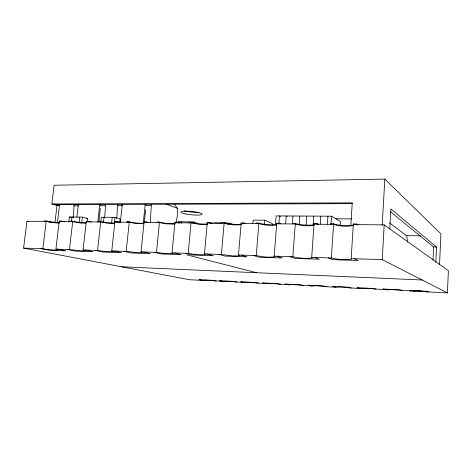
<?xml version="1.0" encoding="UTF-8"?>
<svg xmlns="http://www.w3.org/2000/svg" width="472" height="472" viewBox="0 0 472 472"><rect width="100%" height="100%" fill="white"/><g stroke="black" fill="none" stroke-linecap="round" stroke-linejoin="round"><path stroke-width="0.71" d="M264.609 224.536L264.727 220.2L253.393 220.111L252.603 223.687M59.295 222.908L52.103 222.459L46.185 221.427L26.957 221.232L23.6 248.089L189.396 279.731L204.441 280.498L203.703 280.297L206.199 280.185L224.955 281.548L224.277 281.341L226.973 281.235L246.077 282.628L245.464 282.421L248.366 282.321L267.83 283.737L267.294 283.536L270.409 283.442L290.25 284.882L289.784 284.681L293.13 284.598L313.361 286.062C315.166 285.247 321.792 286.144 325.09 286.663L337.203 287.277C339.486 286.492 345.787 287.336 349.304 287.896L361.487 288.522L365.387 288.268L387.199 289.832L391.483 289.59L413.437 291.171L418.811 290.982L426.771 291.855L447.421 292.905L448.4 270.698L384.196 224.89L353.298 224.578L353.711 224.861M150.279 222.566L151.376 204.346M439.544 264.208L440.936 233.911L384.839 179.095L54.103 185.242L51.837 203.975L57 205.462L59.484 205.456L57.401 222.896M433.025 260.101L433.644 247.015L390.462 211.716M435.809 262.379L436.523 247.08L390.881 208.931L389.76 228.979M104.69 217.486L105.639 204.352M116.731 218.636L117.723 204.311M73.189 217.273L74.163 204.453M382.196 225.232L384.839 179.095M447.421 292.905L382.226 259.63L384.196 224.89M318.742 224.501L317.019 223.604L314.063 223.575L311.691 257.358L331.332 257.989C337.875 259.482 344.914 260.208 351.563 259.134L351.162 258.627L353.333 223.964L356.443 223.993L358.136 225.044M356.407 224.607L356.443 223.993M350.808 225.551L352.242 202.866L51.837 203.975M340.223 225.109L340.459 221.457L331.515 216.205L276.132 215.934L275.447 224.713M327.391 224.159L327.934 216.188M330.547 224.342L330.589 223.74L333.61 223.769A10.331 1.646 3.4 0 0 346.436 225.598A10.331 1.646 3.4 0 0 353.333 223.964M330.978 224.194L331.515 216.205M331.332 257.989L333.61 223.769M316.977 224.206L317.019 223.604M320.27 224.088L320.818 216.152M313.113 225.451L313.768 216.117M299.236 224.583L299.862 216.052M306.116 225.374L306.782 216.082M292.398 223.952L293.006 216.017M311.691 257.358L312.328 257.859C305.95 258.998 299.165 258.078 292.852 256.75L295.313 223.392L292.445 223.362M285.625 223.734L286.209 215.981L287.218 216.477M245.121 223.392L243.859 222.884L241.18 222.855L238.478 255.004L256.255 255.576C262.343 256.75 268.922 257.842 275.023 256.644L274.179 256.154L276.728 223.209L279.536 223.232L280.828 223.822M278.911 223.285L279.477 215.946L280.504 216.441M279.495 223.816L279.536 223.232M256.101 223.58L256.148 223.002L258.88 223.032A9.753 1.504 4.5 0 0 267.901 224.613A9.753 1.504 4.5 0 0 276.739 224.359M256.255 255.576L258.88 223.032M243.812 223.451L243.859 222.884M221.527 223.227L221.575 222.66L224.182 222.69A9.523 1.428 5 0 0 233.268 224.235A9.523 1.428 5 0 0 241.581 223.988M238.478 255.004L239.51 255.494L238.36 255.895L232.725 255.901L221.403 254.455L224.182 222.69M180.044 223.108L177.419 222.229L174.982 222.206L172.014 252.862L188.18 253.387L194.7 254.426L201.65 254.886L205.662 254.39L204.459 253.906L207.302 222.524L209.857 222.548L212.595 223.545M209.857 222.548L209.81 223.103L211.131 223.586M193.231 223.315L193.367 221.899L178.575 221.757L178.44 223.156M188.546 222.884L188.599 222.336L191.083 222.359A9.334 1.363 5.4 0 0 207.072 223.864M188.18 253.387L191.083 222.359M177.366 222.772L177.419 222.229M181.372 223.191L181.508 221.787M172.014 252.862L173.354 253.576L165.465 253.606L156.468 252.367L159.495 222.052A9.175 1.292 5.7 0 0 175.183 223.522M157.064 222.566L157.117 222.029L159.495 222.052M143.27 223.256L145.217 204.335M120.478 222.595L117.168 221.633L114.938 221.61L111.764 250.927L126.171 251.387L139.411 252.839L142.615 252.573L141.028 251.865L144.102 221.899L146.432 221.923L148.515 222.572M144.349 221.982L145.606 209.745M146.379 222.454L146.432 221.923M126.974 222.253L127.027 221.728L129.298 221.751A9.033 1.227 6.1 0 0 143.423 223.321M126.171 251.387L129.298 221.751M114.336 223.586L115.015 217.338L101.297 217.25L100.837 221.374M117.168 221.633L117.115 222.153L118.501 222.56M119.681 222.277L120.047 218.843L115.015 217.338M120.366 222.288L122.283 204.405M111.646 222.867L112.247 217.321M97.816 221.864L99.828 203.845M98.536 221.964L98.589 221.451L100.766 221.468A8.915 1.162 6.3 0 0 114.714 223.008M98.813 222.058L100.329 208.482M100.642 205.627L100.801 204.199M111.764 250.927L113.575 251.623L106.601 251.676L97.545 250.467L100.766 221.468M103.409 222.778L104.017 217.267M88.4 221.858L88.459 221.35L86.323 221.327L83.06 250.001L85.072 250.691L82.453 250.962L69.455 249.564L55.914 249.127L59.254 221.061L61.295 221.085L64.811 221.993M79.148 222.513L79.774 217.108M81.703 223.221L82.405 217.126L69.349 217.037L68.753 222.159M87.338 221.515L87.674 218.595L82.405 217.126M70.611 221.675L70.67 221.173L72.753 221.197A8.809 1.103 6.6 0 0 86.529 222.701M71.39 221.757L71.939 217.055L73.278 217.421M69.455 249.564L72.753 221.197M76.883 217.085L78.393 203.992M61.236 221.58L61.295 221.085M54.917 222.867L57 205.462M44.185 221.409L44.244 220.914L46.244 220.931A8.72 1.044 6.8 0 0 59.401 222.43M23.6 248.089L42.869 248.709L46.244 220.931M176.227 222.813L177.407 214.984L177.242 208.235L174.369 204.276M353.404 225.433C346.979 226.92 339.84 226.33 333.568 224.371L314.022 224.176M241.534 224.554C235.782 225.48 229.728 224.778 224.129 223.25L207.255 223.079M276.698 224.938C270.792 225.834 264.556 225.28 258.833 223.61L241.133 223.427M314.081 225.238C307.886 226.294 301.272 225.822 295.271 223.982L276.68 223.793M207.532 224.347L199.904 224.412L191.036 222.914L174.929 222.749M114.661 223.522L107.398 223.179L100.707 221.987L86.264 221.84M143.978 223.816L135.871 223.492L129.239 222.277L114.885 222.129M174.392 224.165L165.991 223.828L159.436 222.589L144.048 222.43M56.516 204.6L352.613 203.656M73.774 205.827L78.895 205.816M100.135 205.768L105.262 205.757M117.351 205.733L122.484 205.721M145.199 205.668L151.058 205.656M335.557 218.778L351.77 218.884M86.364 218.583L87.674 218.595M213.71 222.937L221.828 223.02M224.702 223.049L229.274 223.097L232.596 224.371M59.195 221.563L72.694 221.698L79.438 222.867L85.609 223.244M196.405 223.368L197.585 223.38L193.367 221.899M227.238 223.946L228.413 223.958M405.861 235.605L420.611 235.852M58.976 222.943L52.964 222.572L46.185 221.427M433.644 247.015L436.523 247.08M83.06 250.001L97.545 250.467M141.028 251.865L156.468 252.367M204.459 253.906L221.403 254.455M274.179 256.154L292.852 256.75M351.162 258.627L382.226 259.63M121.64 266.804L422.127 279.996M427.42 291.318L409.495 290.315L411.383 291.065M40.869 248.644L48.982 250.237L65.915 250.797L57.962 249.198M202.883 280.421L198.942 279.648L212.288 280.321L216.123 281.094M42.869 248.709L43.442 248.827A8.838 0.726 6.1 0 0 54.953 250.06A8.838 0.726 6.1 0 0 56.805 249.316L55.914 249.127M67.366 249.499L75.225 251.11L92.878 251.694L85.202 250.071M223.35 281.465L219.58 280.692L233.327 281.389L236.979 282.162M95.368 250.396L102.943 252.03L121.375 252.644L114 250.998M244.425 282.539L240.838 281.766L254.998 282.486L258.461 283.259M123.894 251.316L131.157 252.968L150.403 253.606L143.364 251.942M266.131 283.648L262.739 282.881L277.335 283.619L280.592 284.386M154.084 252.29L160.999 253.96L181.118 254.626L174.457 252.945M288.498 284.793L285.312 284.02L300.363 284.787L303.407 285.554M26.957 221.232L28.385 221.575M186.641 254.809L256.585 272.727M185.685 253.305L192.204 254.998L213.261 255.694L207.025 253.989M311.555 285.967L308.594 285.2L324.122 285.991L326.931 286.752M70.67 221.173L71.998 221.527M69.349 217.037L70.688 217.403M88.459 221.35L91.285 222.123M218.79 254.373L224.873 256.084L246.939 256.815L241.162 255.092M335.338 287.183L332.618 286.415L348.649 287.23L351.203 287.997M54.339 203.969L59.484 205.456M127.027 221.728L128.331 222.117M253.511 255.488L259.104 257.222L282.25 257.989L276.999 256.243M359.57 288.421L357.103 287.66L373.647 288.498L375.936 289.259M178.575 221.757L179.814 222.176M289.967 256.662L295.018 258.414L319.326 259.222L314.659 257.452M385.217 289.731L383.028 288.97L400.132 289.837L402.126 290.593M166.315 204.175L177.242 208.235M226.135 223.061L227.475 223.575M328.3 257.895L332.742 259.665L358.295 260.514L354.283 258.727M264.727 220.2L272.385 223.575L272.462 225.032M427.178 291.206L428.865 291.962M413.437 291.171L418.127 290.941L426.771 291.855M389.542 222.914L406.805 235.817L407.537 242.148M114.938 221.61A8.915 1.162 6.3 0 1 116.053 221.999M174.982 222.206A9.175 1.292 5.7 0 1 175.944 222.607M313.656 224.755A10.018 1.575 4 0 1 304.245 225.008A10.018 1.575 4 0 1 295.313 223.392M314.063 223.575A10.018 1.575 4 0 1 314.606 224.017M198.913 212.311A10.638 1.723 5.6 0 1 184.109 210.813M185.75 213.993A10.644 1.681 5.6 0 0 202.11 214.217A10.644 1.681 5.6 0 0 186.723 211.161A10.644 1.681 5.6 0 0 185.75 213.993"/></g></svg>
